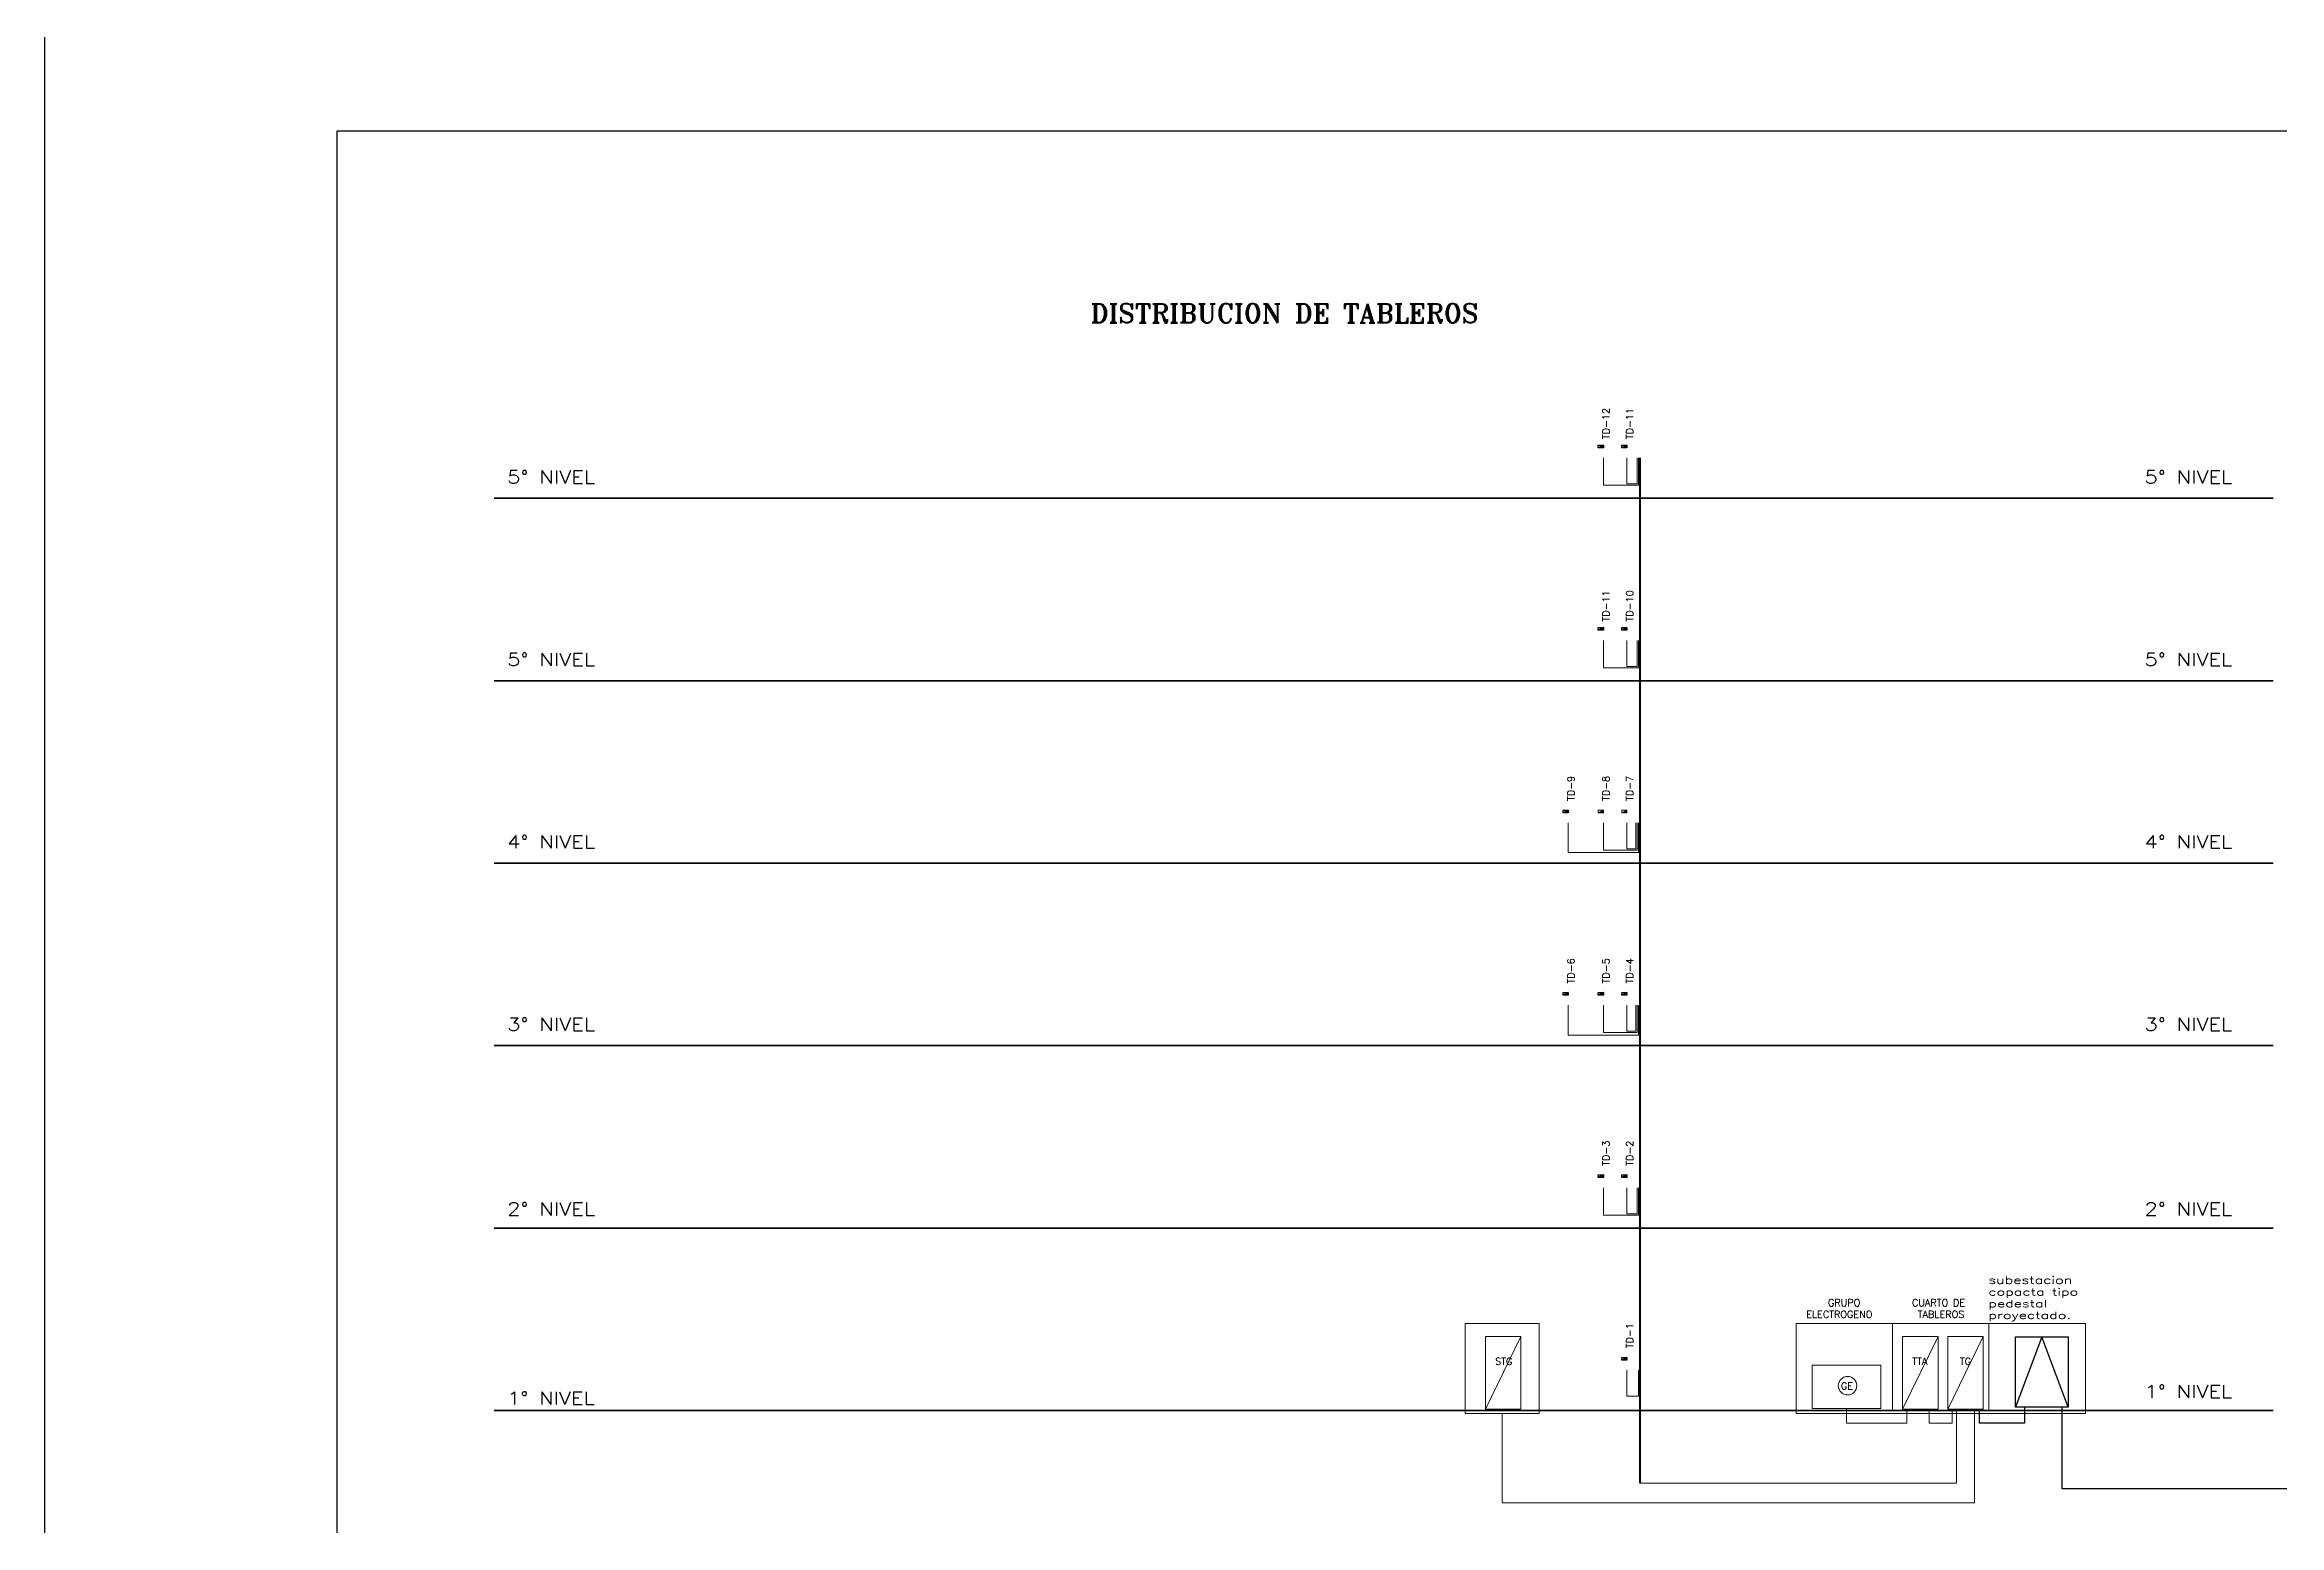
# Model space of a CAD drawing. Header units: inches. Extents: x 1395 to 2352, y -17763 to -17171.
# Drawn here: x 1395.1 to 1548.5, y -17555.5 to -17453.9 of the extents above; entities that cross this region are included whole.
import ezdxf
from ezdxf.enums import TextEntityAlignment as Align

# ---------------------------------------------------------------- set-up
doc = ezdxf.new("R2010")
doc.units = ezdxf.units.IN
doc.layers.add('0.4', color=4, linetype='Continuous')
doc.layers.add('Layer1', color=1, linetype='Continuous')
for name, color, linetype, lineweight in [('00 IE BUZON', 4, 'Continuous', 13), ('01', 242, 'Continuous', 13), ('COM', 5, 'Continuous', 5), ('E_SET', 3, 'Continuous', 30), ('E_TD', 4, 'Continuous', 25), ('IE-TEXTO-ALIMENTADORES', 3, 'Continuous', 5), ('PISO-X', 2, 'Continuous', 35), ('SUBTITULO', 3, 'Continuous', 5), ('TEXTO', 7, 'Continuous', 15)]:
    doc.layers.add(name, color=color, linetype=linetype, lineweight=lineweight)
doc.styles.add('ROMAND', font='romand__.ttf', dxfattribs={"width": 1.2, "height": 0.1})
doc.styles.add('ROMANT', font='romant', dxfattribs={"width": 1.5, "height": 0.5})

# ---------------------------------------------------------------- blocks, each defined once
blk = doc.blocks.new('TD')
blk.add_hatch(color=256).paths.add_polyline_path([(-0.65, 0.35), (-0.65, 0.05), (-0.05, 0.05)])
blk.add_line((-0.65, 0.35), (-0.05, 0.05))
blk.add_lwpolyline([(-0.65, 0.05), (-0.05, 0.05), (-0.05, 0.35), (-0.65, 0.35)], close=True)
blk = doc.blocks.new('SET')
at = {"layer": 'E_SET'}
for points in [[(1, 0.75), (1, -0.75), (-1, -0.75), (-1, 0.75), (1, 0.75)], [(1, 0.75), (-1, 0), (1, -0.75)]]:
    blk.add_lwpolyline(points, dxfattribs=at)

msp = doc.modelspace()

# ---------------------------------------------------------------- linework, layer by layer
at = {"color": 4}
msp.add_lwpolyline([(1415.15, -17459.78), (1607.35, -17459.78), (1607.35, -17563.69), (1415.15, -17563.69)], close=True, dxfattribs=at)
at = {"layer": '0.4', "color": 5}
msp.add_lwpolyline([(1395.07, -17171.06), (2352.08, -17171.06), (2352.08, -17763.5), (1395.07, -17763.5)], close=True, dxfattribs=at)
at = {"layer": '00 IE BUZON', "color": 6, "lineweight": 40}
msp.add_line((1504.61, -17482.23), (1504.61, -17552.61), dxfattribs=at)
at = {"layer": '00 IE BUZON', "color": 6, "lineweight": 13}
for p, q in [((1495.14, -17553.97), (1495.14, -17547.83)), ((1526.36, -17552.61), (1526.36, -17547.54)), ((1527.58, -17547.54), (1527.58, -17553.96)), ((1504.61, -17552.61), (1526.36, -17552.61)), ((1495.14, -17553.97), (1527.58, -17553.96))]:
    msp.add_line(p, q, dxfattribs=at)
for points in [[(1504.52, -17482.23), (1504.52, -17484.1), (1502.1, -17484.1), (1502.1, -17482.23)], [(1504.42, -17482.23), (1504.42, -17484.01), (1503.72, -17484.01), (1503.72, -17482.23)], [(1504.52, -17494.76), (1504.52, -17496.63), (1502.1, -17496.63), (1502.1, -17494.76)], [(1504.42, -17494.76), (1504.42, -17496.54), (1503.72, -17496.54), (1503.72, -17494.76)], [(1504.52, -17507.29), (1504.52, -17509.32), (1499.68, -17509.32), (1499.68, -17507.29)], [(1504.43, -17507.29), (1504.43, -17509.15), (1502.1, -17509.15), (1502.1, -17507.29)], [(1504.34, -17507.29), (1504.34, -17509.06), (1503.72, -17509.06), (1503.72, -17507.29)], [(1504.52, -17519.81), (1504.52, -17521.85), (1499.68, -17521.85), (1499.68, -17519.81)], [(1504.43, -17519.81), (1504.43, -17521.68), (1502.1, -17521.68), (1502.1, -17519.81)], [(1504.34, -17519.81), (1504.34, -17521.59), (1503.72, -17521.59), (1503.72, -17519.81)], [(1504.52, -17532.34), (1504.52, -17534.21), (1502.1, -17534.21), (1502.1, -17532.34)], [(1504.42, -17532.34), (1504.42, -17534.12), (1503.72, -17534.12), (1503.72, -17532.34)], [(1504.52, -17544.87), (1504.52, -17546.65), (1503.72, -17546.65), (1503.72, -17544.87)], [(1518.8, -17547.5), (1518.8, -17548.5), (1522.94, -17548.5), (1522.94, -17547.54)], [(1524.47, -17547.54), (1524.47, -17548.5), (1526.06, -17548.5), (1526.06, -17547.54)]]:
    msp.add_lwpolyline(points, dxfattribs=at)
at = {"layer": '01', "color": 7}
for points in [[(1492.6, -17541.66), (1497.68, -17541.66), (1497.68, -17547.83), (1492.6, -17547.83)], [(1515.33, -17541.66), (1535.2, -17541.66), (1535.2, -17547.83), (1515.33, -17547.83)]]:
    msp.add_lwpolyline(points, close=True, dxfattribs=at)
for points in [[(1521.95, -17541.66), (1521.95, -17547.63)], [(1528.58, -17541.66), (1528.58, -17547.63)]]:
    msp.add_lwpolyline(points, dxfattribs=at)
at = {"layer": 'COM'}
for p, q in [((1496.44, -17542.54), (1494, -17547.54)), ((1525.08, -17542.54), (1522.64, -17547.54)), ((1528.19, -17542.54), (1525.75, -17547.54))]:
    msp.add_line(p, q, dxfattribs=at)
for points in [[(1494, -17547.54), (1496.44, -17547.54), (1496.44, -17542.54), (1494, -17542.54)], [(1522.64, -17547.54), (1525.08, -17547.54), (1525.08, -17542.54), (1522.64, -17542.54)], [(1525.75, -17547.54), (1528.19, -17547.54), (1528.19, -17542.54), (1525.75, -17542.54)], [(1516.43, -17547.5), (1521.16, -17547.5), (1521.16, -17544.53), (1516.43, -17544.53)]]:
    msp.add_lwpolyline(points, close=True, dxfattribs=at)
msp.add_circle((1518.87, -17545.93), 0.636, dxfattribs=at)
at = {"layer": 'Layer1', "lineweight": 30}
for points in [[(1549.46, -17525.27), (1549.46, -17553), (1533.6, -17553), (1533.6, -17547.4)], [(1531.01, -17547.4), (1531.01, -17548.5), (1527.93, -17548.5), (1527.93, -17548.5), (1527.93, -17547.54)]]:
    msp.add_lwpolyline(points, dxfattribs=at)
at = {"layer": 'PISO-X'}
for p, q in [((1425.94, -17485), (1548.1, -17485)), ((1425.94, -17497.53), (1548.1, -17497.53)), ((1425.94, -17510.05), (1548.1, -17510.05)), ((1425.94, -17522.58), (1548.1, -17522.58)), ((1425.94, -17535.11), (1548.1, -17535.11)), ((1425.94, -17547.63), (1548.1, -17547.63))]:
    msp.add_line(p, q, dxfattribs=at)

# ---------------------------------------------------------------- block references
at = {"layer": '00 IE BUZON', "color": 6, "lineweight": 13, "xscale": -0.600284659395419, "yscale": 0.600284659395419, "zscale": 0.600284659395419}
for p in [(1501.71, -17506.62), (1503.33, -17506.62)]:
    msp.add_blockref('TD', p, dxfattribs=at)
at = {"layer": 'E_SET', "lineweight": 13, "xscale": 2.413677487569305, "yscale": 2.413677487569305, "zscale": 2.413677487569305, "rotation": 270}
msp.add_blockref('SET', (1532.2, -17544.99), dxfattribs=at)
at = {"layer": 'E_TD', "xscale": -0.600284659395419, "yscale": 0.600284659395419, "zscale": 0.600284659395419}
for p in [(1501.71, -17481.56), (1503.33, -17481.56), (1501.71, -17494.09), (1503.33, -17494.09), (1499.3, -17506.62), (1499.3, -17519.15), (1501.71, -17519.15), (1503.33, -17519.15), (1501.71, -17531.67), (1503.33, -17531.67), (1503.33, -17544.2)]:
    msp.add_blockref('TD', p, dxfattribs=at)

# ---------------------------------------------------------------- texts
at = {"layer": 'IE-TEXTO-ALIMENTADORES', "color": 4, "style": 'ROMANT', "width": 1.2}
for s, p in [('5%%D NIVEL', (1426.83, -17483.98)), ('5° NIVEL', (1539.26, -17483.98)), ('5%%D NIVEL', (1426.83, -17496.51)), ('5° NIVEL', (1539.26, -17496.51)), ('4%%D NIVEL', (1426.83, -17509.03)), ('4° NIVEL', (1539.26, -17509.03)), ('3%%D NIVEL', (1426.83, -17521.56)), ('3° NIVEL', (1539.26, -17521.56)), ('2%%D NIVEL', (1426.83, -17534.24)), ('2%%D NIVEL', (1539.26, -17534.24)), ('1%%D NIVEL', (1426.82, -17547.23)), ('1%%D NIVEL', (1539.26, -17546.77))]:
    msp.add_text(s, height=0.888, dxfattribs=at).set_placement(p)
at = {"layer": 'SUBTITULO', "color": 4, "style": 'ROMAND'}
for s, p in [('TD-12', (1502.29, -17479.87)), ('TD-11', (1503.91, -17479.87)), ('TD-11', (1502.29, -17492.39)), ('TD-10', (1503.91, -17492.39)), ('TD-9', (1499.87, -17504.92)), ('TD-8', (1502.29, -17504.92)), ('TD-7', (1503.91, -17504.92)), ('TD-6', (1499.87, -17517.45)), ('TD-5', (1502.29, -17517.45)), ('TD-4', (1503.91, -17517.45)), ('TD-3', (1502.29, -17529.97)), ('TD-2', (1503.91, -17529.97)), ('TD-1', (1503.91, -17542.5))]:
    msp.add_text(s, height=0.484, rotation=90, dxfattribs=at).set_placement(p, align=Align.MIDDLE)
for s, p in [('STG', (1494.67, -17544.49)), ('TTA', (1523.31, -17544.49)), ('TG', (1526.58, -17544.49)), ('GE', (1518.41, -17546.2))]:
    msp.add_text(s, height=0.484, dxfattribs=at).set_placement(p)
at = {"layer": 'TEXTO', "color": 0, "style": 'ROMANT'}
for s, height, p in [('DISTRIBUCION DE TABLEROS', 1.3134, (1466.88, -17472.95)), ('GRUPO', 0.484, (1517.53, -17540.48)), ('CUARTO DE ', 0.484, (1523.29, -17540.48)), ('ELECTROGENO', 0.4845, (1516.03, -17541.28)), ('TABLEROS', 0.484, (1523.69, -17541.28))]:
    msp.add_text(s, height=height, dxfattribs=at).set_placement(p)
at = {"layer": 'TEXTO', "color": 0, "insert": (1528.54, -17538.44), "char_height": 0.4845, "attachment_point": 1, "style": 'ROMANT'}
msp.add_mtext_dynamic_manual_height_columns('subestacion copacta tipo pedestal proyectado.', width=8.1981, gutter_width=12.5, heights=[0], dxfattribs=at)

doc.saveas('drawing.dxf')
